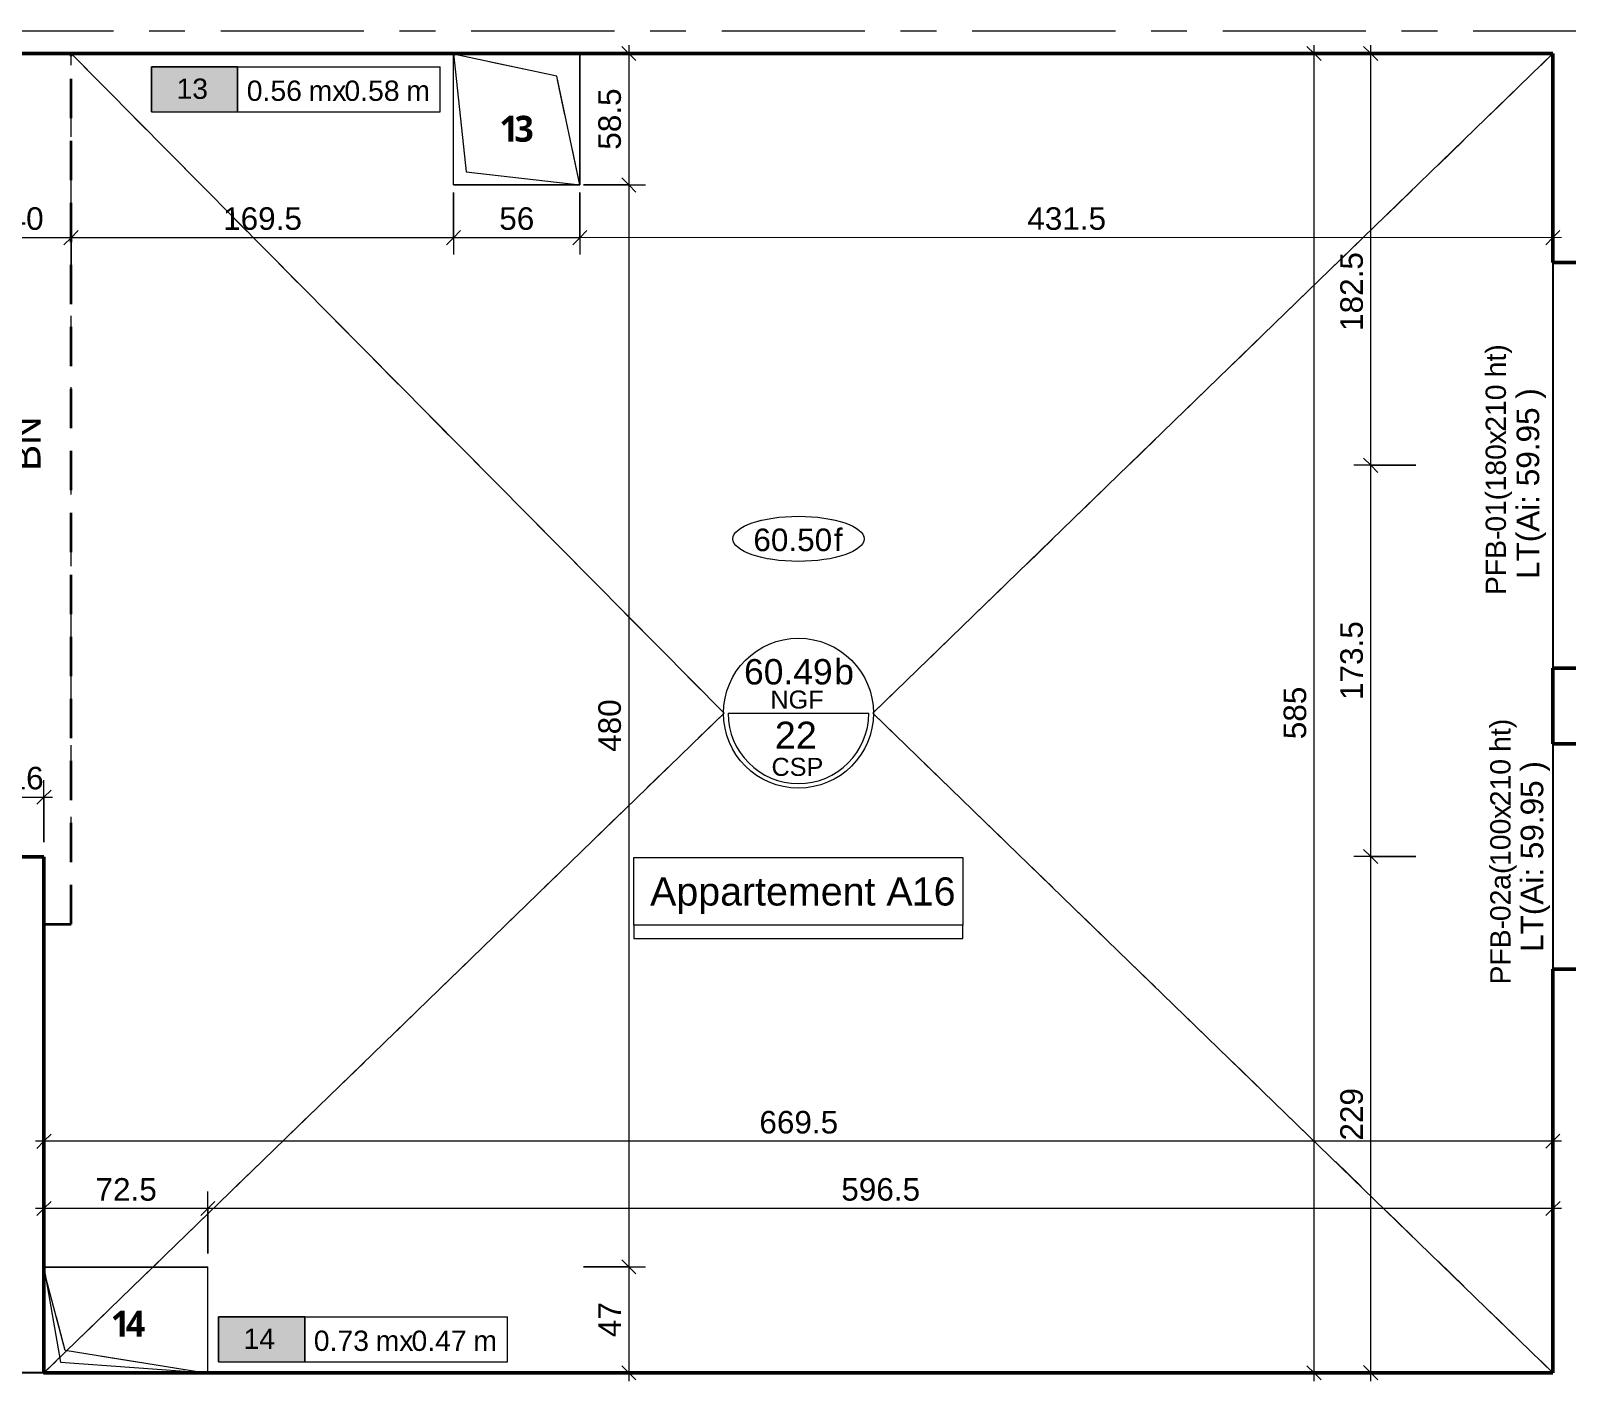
# Model space of a CAD drawing. Header units: metres. Extents: x 399 to 3028, y -427 to 863.
# Drawn here: x 415.04 to 421.85, y -410.86 to -404.87 of the extents above; entities that cross this region are included whole.
import ezdxf

# ---------------------------------------------------------------- set-up
doc = ezdxf.new("R2010")
doc.units = ezdxf.units.M
for name, pattern in [('Caché', [0.265, 0.175, -0.09]), ('Ligne de quadrillage', [1.11125, 0.635, -0.15875, 0.15875, -0.15875]), ('Tiret', [0.3175, 0.15875, -0.15875])]:
    doc.linetypes.add(name, pattern=pattern)
for name, color, linetype, lineweight in [('02-Gaines numerotées_Stylo_No__83', 7, 'Continuous', 18), ('A-ANNO-DIMS', 211, 'Continuous', 9), ('A-ANNO-DIMS-50', 211, 'Continuous', 9), ('A-DETL', 90, 'Continuous', 18), ('A-DETL-GENF', 92, 'Continuous', 18), ('A-DOOR-IDEN', 31, 'Continuous', 18), ('A-FLOR', 192, 'Continuous', 18), ('A-GENM', 13, 'Continuous', 18), ('A-GENM-IDEN', 13, 'Continuous', 18), ('A-WALL', 113, 'Continuous', 18), ('G-ANNO-DIMS', 111, 'Continuous', 9), ('G-ANNO-TEXT', 231, 'Continuous', 9), ('R_1 - Openings_dwg', 8, 'Continuous', 18), ('S-FLOR-SYMB', 171, 'Continuous', 9), ('S-GRID', 1, 'Continuous', 9)]:
    doc.layers.add(name, color=color, linetype=linetype, lineweight=lineweight)
doc.styles.add('Arial', font='arial.ttf', dxfattribs={"height": 0.1})
doc.styles.add('Arial_10', font='arial.ttf', dxfattribs={"height": 0.12})
doc.styles.add('Arial_11', font='arial.ttf', dxfattribs={"height": 0.125})
doc.styles.add('Arial_6', font='arial.ttf', dxfattribs={"height": 0.09})
doc.styles.add('Arial_8', font='arial.ttf', dxfattribs={"height": 0.0016})
doc.styles.add('Arial_9', font='arial.ttf', dxfattribs={"height": 0.1125})
doc.styles.add('Malgun Gothic Semilight_B', font='', dxfattribs={"height": 0.115})
doc.styles.get('Malgun Gothic Semilight_B').set_extended_font_data('Malgun Gothic Semilight', bold=True)
doc.dimstyles.new('AES-_COTATION_1_50', dxfattribs={"dimscale": 0.3048, "dimtxt": 0.102026, "dimasz": 0.205052, "dimexe": 0.246063, "dimexo": 0.0625, "dimgap": 0.016404, "dimtad": 1, "dimdec": 1, "dimlfac": 100, "dimrnd": 0.5, "dimdsep": 46, "dimtxsty": 'Arial', "dimblk1": 'OBLIQUE', "dimblk2": 'OBLIQUE', "dimsah": 1, "dimcen": 0.09, "dimdle": 0.123031, "dimazin": 0, "dimtfac": 1, "dimtdec": 4, "dimtix": 1, "dimtmove": 0, "dimatfit": 3, "dimfxl": 0.656168, "dimfxlon": 1, "dimtvp": 1, "dimtolj": 1, "dimtzin": 0, "dimarcsym": 2})
doc.dimstyles.new('AES-_COTATION_1_50_1', dxfattribs={"dimscale": 0.3048, "dimtxt": 0.102026, "dimasz": 0.205052, "dimexe": 0.246063, "dimexo": 0.0625, "dimgap": 0.016404, "dimtad": 1, "dimdec": 1, "dimlfac": 100, "dimrnd": 0.5, "dimdsep": 46, "dimtxsty": 'Arial', "dimblk1": 'OBLIQUE', "dimblk2": 'OBLIQUE', "dimsah": 1, "dimcen": 0.09, "dimdle": 0.123031, "dimazin": 0, "dimtfac": 1, "dimtdec": 4, "dimtix": 1, "dimtmove": 2, "dimatfit": 3, "dimfxl": 0.656168, "dimfxlon": 1, "dimtvp": 1, "dimtolj": 1, "dimtzin": 0, "dimarcsym": 2})
doc.dimstyles.new('AES-_COTATION_1_50_2', dxfattribs={"dimscale": 0.3048, "dimtxt": 0.102026, "dimasz": 0.205052, "dimexe": 0.246063, "dimexo": 0.0625, "dimgap": 0.016404, "dimtad": 1, "dimdec": 1, "dimlfac": 100, "dimrnd": 0.5, "dimdsep": 46, "dimtxsty": 'Arial', "dimblk1": 'OBLIQUE', "dimblk2": 'OBLIQUE', "dimsah": 1, "dimcen": 0.09, "dimdle": 0.123031, "dimazin": 0, "dimtfac": 1, "dimtdec": 4, "dimtix": 1, "dimtmove": 0, "dimatfit": 3, "dimfxl": 0.656168, "dimfxlon": 1, "dimtvp": 1, "dimtolj": 1, "dimtzin": 0, "dimarcsym": 2})
doc.dimstyles.new('AES-_COTATION_1_50_3', dxfattribs={"dimscale": 0.3048, "dimtxt": 0.102026, "dimasz": 0.205052, "dimexe": 0.246063, "dimexo": 0.0625, "dimgap": 0.016404, "dimtad": 1, "dimdec": 1, "dimlfac": 100, "dimrnd": 0.5, "dimdsep": 46, "dimtxsty": 'Arial', "dimblk1": 'OBLIQUE', "dimblk2": 'OBLIQUE', "dimsah": 1, "dimcen": 0.09, "dimdle": 0.123031, "dimazin": 0, "dimtfac": 1, "dimtdec": 4, "dimtix": 1, "dimtmove": 0, "dimatfit": 3, "dimfxl": 0.656168, "dimfxlon": 1, "dimtvp": 1, "dimtolj": 1, "dimtzin": 0, "dimarcsym": 2})

# ---------------------------------------------------------------- blocks, each defined once
blk = doc.blocks.new('VAU_Réservation_Rectangulaire1 - VAU_Réservation_Rectangulaire-1301268-AES_EXE_BET_TZ_R_1_COF_0100-Plan coffrage PH R_1 Diffusion')
at = {"layer": 'A-DETL-GENF'}
for p, q in [((-0.2804, 0.2913), (-0.2804, -0.2913)), ((-0.2804, 0.2913), (0.2804, 0.2913)), ((0.2804, 0.2913), (-0.2804, 0.2913)), ((-0.2804, 0.2913), (-0.2804, -0.2913)), ((-0.2243, 0.233), (0.2804, 0.2913)), ((0.2804, 0.2913), (0.2804, -0.2913)), ((-0.2804, -0.2913), (-0.2243, 0.233)), ((-0.2804, -0.2913), (0.2804, -0.2913))]:
    blk.add_line(p, q, dxfattribs=at)
blk = doc.blocks.new('VAU_Réservation_Rectangulaire1 - VAU_Réservation_Rectangulaire-1301269-AES_EXE_BET_TZ_R_1_COF_0100-Plan coffrage PH R_1 Diffusion')
at = {"layer": 'A-DETL-GENF'}
for p, q in [((-0.3636, 0.2352), (-0.3636, -0.2352)), ((-0.3636, 0.2352), (0.3636, 0.2352)), ((0.3636, 0.2352), (-0.3636, 0.2352)), ((-0.3636, 0.2352), (-0.3636, -0.2352)), ((-0.2909, 0.1882), (0.3633, 0.2352)), ((0.3636, 0.2352), (0.3636, -0.2352)), ((-0.3636, -0.2352), (-0.2909, 0.1882)), ((-0.3636, -0.2352), (0.3636, -0.2352))]:
    blk.add_line(p, q, dxfattribs=at)
blk = doc.blocks.new('R_1 - Openings_dwg-817627-AES_EXE_BET_TZ_R_1_COF_0100-Plan coffrage PH R_1 Diffusion')
at = {"layer": '02-Gaines numerotées_Stylo_No__83', "flags": 128}
for points in [[(707.8039, -279.7707), (707.9221, -280.3385), (707.3739, -280.4526), (707.2556, -279.8849)], [(707.9221, -280.3385), (707.7238, -279.8866), (707.2557, -279.8849), (707.8039, -279.7707)], [(706.5712, -285.5248), (706.667, -285.9849), (707.3817, -285.8361), (707.2859, -285.3759)], [(707.3817, -285.8361), (706.7413, -285.8653), (706.5711, -285.5248), (706.667, -285.985)]]:
    blk.add_lwpolyline(points, close=True, dxfattribs=at)
at = {"layer": 'A-DETL', "linetype": 'Tiret', "flags": 128}
for points in [[(707.8039, -279.7707), (707.9221, -280.3385), (707.3739, -280.4526), (707.2556, -279.8849)], [(707.9221, -280.3385), (707.7238, -279.8866), (707.2557, -279.8849), (707.8039, -279.7707)], [(706.5712, -285.5248), (706.667, -285.9849), (707.3817, -285.8361), (707.2859, -285.3759)], [(707.3817, -285.8361), (706.7413, -285.8653), (706.5711, -285.5248), (706.667, -285.985)]]:
    blk.add_lwpolyline(points, close=True, dxfattribs=at)
at = {"layer": '02-Gaines numerotées_Stylo_No__83', "char_height": 0.115, "attachment_point": 1, "rotation": 11.76477, "line_spacing_factor": 1.113779, "style": 'Malgun Gothic Semilight_B'}
for s, insert, width in [('\\fMalgun Gothic Semilight|b1|i0|c178|p34|;3', (707.5761, -280.0971), 0.104512), ('\\fMalgun Gothic Semilight|b1|i0|c178|p34|;1', (707.5104, -280.1108), 0.073773), ('\\fMalgun Gothic Semilight|b1|i0|c178|p34|;1', (706.9029, -285.6507), 0.073773), ('\\fMalgun Gothic Semilight|b1|i0|c178|p34|;4', (706.9686, -285.637), 0.109122)]:
    blk.add_mtext(s, dxfattribs=dict(at, insert=insert, width=width))
at = {"layer": 'A-DETL', "color": 7, "linetype": 'Tiret', "char_height": 0.115, "attachment_point": 1, "rotation": 11.76477, "line_spacing_factor": 1.113779, "style": 'Malgun Gothic Semilight_B'}
for s, insert, width in [('\\fMalgun Gothic Semilight|b1|i0|c178|p34|;3', (707.5761, -280.0971), 0.104512), ('\\fMalgun Gothic Semilight|b1|i0|c178|p34|;1', (707.5104, -280.1108), 0.073773), ('\\fMalgun Gothic Semilight|b1|i0|c178|p34|;1', (706.9029, -285.6507), 0.073773), ('\\fMalgun Gothic Semilight|b1|i0|c178|p34|;4', (706.9686, -285.637), 0.109122)]:
    blk.add_mtext(s, dxfattribs=dict(at, insert=insert, width=width))
blk = doc.blocks.new('AES-Etiquette Dalle CSP brut vide - Dalle bidirectionnelle-1777975-AES_EXE_BET_TZ_R_1_COF_0100-Plan coffrage PH R_1 Diffusion')
at = {"layer": 'S-FLOR-SYMB'}
blk.add_line((-0.00624, 0), (0.00624, 0), dxfattribs=at)
blk.add_circle((0, 0), 0.00665, dxfattribs=at)
blk.add_arc((0, 0), 0.00624, 180, 360, dxfattribs=at)
at = {"layer": 'S-FLOR-SYMB', "char_height": 0.0016, "attachment_point": 1, "style": 'Arial_8'}
for s, insert, width in [('NGF', (-0.00249, 0.00201), 0.0058523), ('CSP', (-0.00239, -0.00396), 0.005692)]:
    blk.add_mtext(s, dxfattribs=dict(at, insert=insert, width=width))
blk = doc.blocks.new('DIMBLOCK58-AES_EXE_BET_TZ_R_1_COF_0100-Plan coffrage PH R_1 Diffusion')
at = {"layer": 'A-ANNO-DIMS-50', "transparency": 16777216}
for p, q in [((420.9823, -408.5294), (420.9511, -408.4981)), ((421.1823, -408.5294), (420.9073, -408.5294)), ((420.9824, -410.8565), (420.9823, -408.5294)), ((420.9823, -408.5294), (421.0136, -408.5606)), ((420.9823, -408.5294), (421.1823, -408.5294)), ((420.7824, -410.819), (421.0574, -410.819)), ((420.9824, -410.819), (420.7824, -410.819)), ((420.9824, -410.819), (420.9511, -410.7878)), ((420.9824, -410.819), (421.0136, -410.8503))]:
    blk.add_line(p, q, dxfattribs=at)
at = {"layer": 'A-ANNO-DIMS-50', "color": 0, "transparency": 16777216, "insert": (420.8475, -409.7896), "char_height": 0.1, "width": 0.276883, "attachment_point": 1, "rotation": 90, "line_spacing_factor": 0.941778, "style": 'Arial'}
blk.add_mtext('229', dxfattribs=at)
blk = doc.blocks.new('_Oblique')
at = {"color": 0, "linetype": 'ByBlock', "lineweight": -2}
blk.add_line((-0.5, -0.5), (0.5, 0.5), dxfattribs=at)
blk = doc.blocks.new('DIMBLOCK59-AES_EXE_BET_TZ_R_1_COF_0100-Plan coffrage PH R_1 Diffusion')
at = {"layer": 'A-ANNO-DIMS-50', "transparency": 16777216}
for p, q in [((421.1823, -406.7944), (420.9073, -406.7944)), ((420.9823, -406.7944), (420.9511, -406.7631)), ((420.9823, -408.5294), (420.9823, -406.7944)), ((420.9823, -406.7944), (421.0136, -406.8256)), ((420.9823, -406.7944), (421.1823, -406.7944)), ((420.9823, -408.5294), (420.9511, -408.4981)), ((421.1823, -408.5294), (420.9073, -408.5294)), ((420.9823, -408.5294), (421.0136, -408.5606)), ((420.9823, -408.5294), (421.1823, -408.5294))]:
    blk.add_line(p, q, dxfattribs=at)
at = {"layer": 'A-ANNO-DIMS-50', "color": 0, "transparency": 16777216, "insert": (420.8475, -407.8353), "char_height": 0.1, "width": 0.416266, "attachment_point": 1, "rotation": 90, "line_spacing_factor": 0.941778, "style": 'Arial'}
blk.add_mtext('173.5', dxfattribs=at)
blk = doc.blocks.new('DIMBLOCK60-AES_EXE_BET_TZ_R_1_COF_0100-Plan coffrage PH R_1 Diffusion')
at = {"layer": 'A-ANNO-DIMS-50', "transparency": 16777216}
for p, q in [((420.9823, -404.9683), (420.951, -404.9371)), ((420.9823, -406.7944), (420.9823, -404.9308)), ((420.7823, -404.9683), (421.0573, -404.9683)), ((420.9823, -404.9683), (420.7823, -404.9683)), ((420.9823, -404.9683), (421.0135, -404.9996)), ((421.1823, -406.7944), (420.9073, -406.7944)), ((420.9823, -406.7944), (420.9511, -406.7631)), ((420.9823, -406.7944), (421.0136, -406.8256)), ((420.9823, -406.7944), (421.1823, -406.7944))]:
    blk.add_line(p, q, dxfattribs=at)
at = {"layer": 'A-ANNO-DIMS-50', "color": 0, "transparency": 16777216, "insert": (420.8475, -406.1983), "char_height": 0.1, "width": 0.416266, "attachment_point": 1, "rotation": 90, "line_spacing_factor": 0.941778, "style": 'Arial'}
blk.add_mtext('182.5', dxfattribs=at)
blk = doc.blocks.new('DIMBLOCK69-AES_EXE_BET_TZ_R_1_COF_0100-Plan coffrage PH R_1 Diffusion')
at = {"layer": 'A-ANNO-DIMS-50', "transparency": 16777216}
for p, q in [((414.9367, -408.4665), (414.9367, -408.1915)), ((414.9367, -408.2665), (414.968, -408.2353)), ((415.0967, -408.4665), (415.0967, -408.1915)), ((415.0967, -408.2665), (415.128, -408.2353)), ((414.8992, -408.2665), (415.1342, -408.2665)), ((414.9367, -408.2665), (414.9055, -408.2978)), ((414.9367, -408.2665), (414.9367, -408.4665)), ((415.0967, -408.2665), (415.0655, -408.2978)), ((415.0967, -408.2665), (415.0967, -408.4665))]:
    blk.add_line(p, q, dxfattribs=at)
at = {"layer": 'A-ANNO-DIMS-50', "color": 0, "transparency": 16777216, "insert": (414.9398, -408.1317), "char_height": 0.1, "width": 0.184588, "attachment_point": 1, "rotation": 0, "line_spacing_factor": 0.941778, "style": 'Arial'}
blk.add_mtext('16', dxfattribs=at)
blk = doc.blocks.new('ETQ_SOL_Rectangulaire - RSV_Rect_HZ-1265007-AES_EXE_BET_TZ_R_1_COF_0100-Plan coffrage PH R_1 Diffusion')
at = {"layer": 'A-GENM-IDEN', "lineweight": 9}
blk.add_hatch(color=256, dxfattribs=at).paths.add_polyline_path([(0, -0.002), (-0.00765, -0.002), (-0.00765, 0.002), (0, 0.002)])
at = {"layer": 'A-GENM-IDEN'}
for p, q in [((-0.00765, -0.002), (-0.00765, 0.002)), ((-0.00765, 0.002), (0.01798, 0.002)), ((0, 0.002), (-0.00765, 0.002)), ((-0.00765, 0.002), (-0.00765, -0.002)), ((0, 0.002), (0, -0.002)), ((0, -0.002), (0, 0.002)), ((0.01798, -0.002), (0.01798, 0.002)), ((-0.00765, -0.002), (0.01798, -0.002)), ((-0.00765, -0.002), (0, -0.002))]:
    blk.add_line(p, q, dxfattribs=at)
blk = doc.blocks.new('DIMBLOCK613-AES_EXE_BET_TZ_R_1_COF_0100-Plan coffrage PH R_1 Diffusion')
at = {"layer": 'A-ANNO-DIMS-50', "transparency": 16777216}
for p, q in [((420.7309, -404.9683), (420.6997, -404.9371)), ((420.7309, -410.8571), (420.7309, -404.9308)), ((420.5309, -404.9683), (420.8059, -404.9683)), ((420.7309, -404.9683), (420.5309, -404.9683)), ((420.7309, -404.9683), (420.7622, -404.9996)), ((420.5309, -410.8196), (420.8059, -410.8196)), ((420.7309, -410.8196), (420.5309, -410.8196)), ((420.7309, -410.8196), (420.6997, -410.7883)), ((420.7309, -410.8196), (420.7622, -410.8508))]:
    blk.add_line(p, q, dxfattribs=at)
at = {"layer": 'A-ANNO-DIMS-50', "color": 0, "transparency": 16777216, "insert": (420.5961, -408.0093), "char_height": 0.1, "width": 0.276883, "attachment_point": 1, "rotation": 90, "line_spacing_factor": 0.941778, "style": 'Arial'}
blk.add_mtext('585', dxfattribs=at)
blk = doc.blocks.new('DIMBLOCK752-AES_EXE_BET_TZ_R_1_COF_0100-Plan coffrage PH R_1 Diffusion')
at = {"layer": 'A-ANNO-DIMS-50', "transparency": 16777216}
for p, q in [((417.6908, -404.9684), (417.6595, -404.9371)), ((417.6908, -404.9309), (417.6908, -405.551)), ((417.8908, -404.9684), (417.6158, -404.9684)), ((417.6908, -404.9684), (417.722, -404.9996)), ((417.6908, -404.9684), (417.8908, -404.9684)), ((417.4908, -405.551), (417.7658, -405.551)), ((417.6908, -405.551), (417.4908, -405.551)), ((417.6908, -405.551), (417.6595, -405.5197)), ((417.6908, -405.551), (417.722, -405.5822))]:
    blk.add_line(p, q, dxfattribs=at)
at = {"layer": 'A-ANNO-DIMS-50', "color": 0, "transparency": 16777216, "insert": (417.556, -405.3946), "char_height": 0.1, "width": 0.323972, "attachment_point": 1, "rotation": 90, "line_spacing_factor": 0.941778, "style": 'Arial'}
blk.add_mtext('58.5', dxfattribs=at)
blk = doc.blocks.new('DIMBLOCK753-AES_EXE_BET_TZ_R_1_COF_0100-Plan coffrage PH R_1 Diffusion')
at = {"layer": 'A-ANNO-DIMS-50', "transparency": 16777216}
for p, q in [((417.4908, -405.551), (417.7658, -405.551)), ((417.6908, -405.551), (417.4908, -405.551)), ((417.6908, -405.551), (417.6595, -405.5197)), ((417.6908, -405.551), (417.6909, -410.3491)), ((417.6908, -405.551), (417.722, -405.5822)), ((417.4909, -410.3491), (417.7659, -410.3491)), ((417.6909, -410.3491), (417.4909, -410.3491)), ((417.6909, -410.3491), (417.6596, -410.3179)), ((417.6909, -410.3491), (417.7221, -410.3804))]:
    blk.add_line(p, q, dxfattribs=at)
at = {"layer": 'A-ANNO-DIMS-50', "color": 0, "transparency": 16777216, "insert": (417.556, -408.0654), "char_height": 0.1, "width": 0.276883, "attachment_point": 1, "rotation": 90, "line_spacing_factor": 0.941778, "style": 'Arial'}
blk.add_mtext('480', dxfattribs=at)
blk = doc.blocks.new('DIMBLOCK754-AES_EXE_BET_TZ_R_1_COF_0100-Plan coffrage PH R_1 Diffusion')
at = {"layer": 'A-ANNO-DIMS-50', "transparency": 16777216}
for p, q in [((417.4909, -410.3491), (417.7659, -410.3491)), ((417.6909, -410.3491), (417.4909, -410.3491)), ((417.6909, -410.3491), (417.6596, -410.3179)), ((417.6909, -410.3491), (417.6909, -410.8571)), ((417.6909, -410.3491), (417.7221, -410.3804)), ((417.8909, -410.8196), (417.6159, -410.8196)), ((417.6909, -410.8196), (417.6596, -410.7883)), ((417.6909, -410.8196), (417.7221, -410.8508)), ((417.6909, -410.8196), (417.8909, -410.8196))]:
    blk.add_line(p, q, dxfattribs=at)
at = {"layer": 'A-ANNO-DIMS-50', "color": 0, "transparency": 16777216, "insert": (417.5561, -410.6613), "char_height": 0.1, "width": 0.184588, "attachment_point": 1, "rotation": 90, "line_spacing_factor": 0.941778, "style": 'Arial'}
blk.add_mtext('47', dxfattribs=at)
blk = doc.blocks.new('DIMBLOCK759-AES_EXE_BET_TZ_R_1_COF_0100-Plan coffrage PH R_1 Diffusion')
at = {"layer": 'A-ANNO-DIMS-50', "transparency": 16777216}
for p, q in [((417.4738, -405.5848), (417.4738, -405.8598)), ((417.4738, -405.7848), (417.4738, -405.5848)), ((421.7908, -405.9847), (421.7908, -405.7097)), ((417.4738, -405.7848), (417.5051, -405.7535)), ((421.7908, -405.7847), (421.8221, -405.7535)), ((417.4738, -405.7848), (417.4426, -405.816)), ((421.8283, -405.7847), (417.4738, -405.7848)), ((421.7908, -405.7847), (421.7596, -405.816)), ((421.7908, -405.7847), (421.7908, -405.9847))]:
    blk.add_line(p, q, dxfattribs=at)
at = {"layer": 'A-ANNO-DIMS-50', "color": 0, "transparency": 16777216, "insert": (419.4589, -405.6499), "char_height": 0.1, "width": 0.416266, "attachment_point": 1, "rotation": 0.00085, "line_spacing_factor": 0.941778, "style": 'Arial'}
blk.add_mtext('431.5', dxfattribs=at)
blk = doc.blocks.new('DIMBLOCK760-AES_EXE_BET_TZ_R_1_COF_0100-Plan coffrage PH R_1 Diffusion')
at = {"layer": 'A-ANNO-DIMS-50', "transparency": 16777216}
for p, q in [((416.9131, -405.5848), (416.9131, -405.8598)), ((416.9131, -405.7848), (416.9131, -405.5848)), ((417.4738, -405.5848), (417.4738, -405.8598)), ((417.4738, -405.7848), (417.4738, -405.5848)), ((416.9131, -405.7848), (416.9444, -405.7536)), ((417.4738, -405.7848), (417.5051, -405.7535)), ((416.9131, -405.7848), (416.8819, -405.8161)), ((417.4738, -405.7848), (416.9131, -405.7848)), ((417.4738, -405.7848), (417.4426, -405.816))]:
    blk.add_line(p, q, dxfattribs=at)
at = {"layer": 'A-ANNO-DIMS-50', "color": 0, "transparency": 16777216, "insert": (417.1165, -405.65), "char_height": 0.1, "width": 0.184588, "attachment_point": 1, "rotation": 0.00085, "line_spacing_factor": 0.941778, "style": 'Arial'}
blk.add_mtext('56', dxfattribs=at)
blk = doc.blocks.new('DIMBLOCK761-AES_EXE_BET_TZ_R_1_COF_0100-Plan coffrage PH R_1 Diffusion')
at = {"layer": 'A-ANNO-DIMS-50', "transparency": 16777216}
for p, q in [((416.9131, -405.5848), (416.9131, -405.8598)), ((416.9131, -405.7848), (416.9131, -405.5848)), ((415.2167, -405.9848), (415.2167, -405.7098)), ((415.2167, -405.7848), (415.248, -405.7536)), ((416.9131, -405.7848), (416.9444, -405.7536)), ((415.2167, -405.7848), (415.1855, -405.8161)), ((416.9131, -405.7848), (415.2167, -405.7848)), ((415.2167, -405.7848), (415.2167, -405.9848)), ((416.9131, -405.7848), (416.8819, -405.8161))]:
    blk.add_line(p, q, dxfattribs=at)
at = {"layer": 'A-ANNO-DIMS-50', "color": 0, "transparency": 16777216, "insert": (415.8915, -405.65), "char_height": 0.1, "width": 0.416266, "attachment_point": 1, "rotation": 0.00085, "line_spacing_factor": 0.941778, "style": 'Arial'}
blk.add_mtext('169.5', dxfattribs=at)
blk = doc.blocks.new('DIMBLOCK762-AES_EXE_BET_TZ_R_1_COF_0100-Plan coffrage PH R_1 Diffusion')
at = {"layer": 'A-ANNO-DIMS-50', "transparency": 16777216}
for p, q in [((414.8167, -405.9848), (414.8167, -405.7098)), ((415.2167, -405.9848), (415.2167, -405.7098)), ((414.8167, -405.7848), (414.848, -405.7536)), ((415.2167, -405.7848), (415.248, -405.7536)), ((415.2167, -405.7848), (414.7792, -405.7848)), ((414.8167, -405.7848), (414.7855, -405.8161)), ((414.8167, -405.7848), (414.8167, -405.9848)), ((415.2167, -405.7848), (415.1855, -405.8161)), ((415.2167, -405.7848), (415.2167, -405.9848))]:
    blk.add_line(p, q, dxfattribs=at)
at = {"layer": 'A-ANNO-DIMS-50', "color": 0, "transparency": 16777216, "insert": (414.9398, -405.65), "char_height": 0.1, "width": 0.184588, "attachment_point": 1, "rotation": 0.00085, "line_spacing_factor": 0.941778, "style": 'Arial'}
blk.add_mtext('40', dxfattribs=at)
blk = doc.blocks.new('DIMBLOCK766-AES_EXE_BET_TZ_R_1_COF_0100-Plan coffrage PH R_1 Diffusion')
at = {"layer": 'A-ANNO-DIMS-50', "transparency": 16777216}
for p, q in [((415.8239, -410.2908), (415.8239, -410.0158)), ((415.8239, -410.0908), (415.8551, -410.0596)), ((421.7909, -410.2907), (421.7909, -410.0157)), ((421.7909, -410.0907), (421.8222, -410.0595)), ((415.8239, -410.0908), (415.7926, -410.1221)), ((421.8284, -410.0907), (415.8239, -410.0908)), ((415.8239, -410.0908), (415.8239, -410.2908)), ((421.7909, -410.0907), (421.7597, -410.122)), ((421.7909, -410.0907), (421.7909, -410.2907))]:
    blk.add_line(p, q, dxfattribs=at)
at = {"layer": 'A-ANNO-DIMS-50', "color": 0, "transparency": 16777216, "insert": (418.6339, -409.9559), "char_height": 0.1, "width": 0.416266, "attachment_point": 1, "rotation": 0.00085, "line_spacing_factor": 0.941778, "style": 'Arial'}
blk.add_mtext('596.5', dxfattribs=at)
blk = doc.blocks.new('DIMBLOCK767-AES_EXE_BET_TZ_R_1_COF_0100-Plan coffrage PH R_1 Diffusion')
at = {"layer": 'A-ANNO-DIMS-50', "transparency": 16777216}
for p, q in [((415.0967, -410.2908), (415.0967, -410.0158)), ((415.0967, -410.0908), (415.128, -410.0596)), ((415.8239, -410.2908), (415.8239, -410.0158)), ((415.8239, -410.0908), (415.8551, -410.0596)), ((415.8239, -410.0908), (415.0592, -410.0908)), ((415.0967, -410.0908), (415.0655, -410.1221)), ((415.0967, -410.0908), (415.0967, -410.2908)), ((415.8239, -410.0908), (415.7926, -410.1221)), ((415.8239, -410.0908), (415.8239, -410.2908))]:
    blk.add_line(p, q, dxfattribs=at)
at = {"layer": 'A-ANNO-DIMS-50', "color": 0, "transparency": 16777216, "insert": (415.3253, -409.956), "char_height": 0.1, "width": 0.323972, "attachment_point": 1, "rotation": 0.00085, "line_spacing_factor": 0.941778, "style": 'Arial'}
blk.add_mtext('72.5', dxfattribs=at)
blk = doc.blocks.new('DIMBLOCK768-AES_EXE_BET_TZ_R_1_COF_0100-Plan coffrage PH R_1 Diffusion')
at = {"layer": 'A-ANNO-DIMS-50', "transparency": 16777216}
for p, q in [((415.0967, -409.9928), (415.0967, -409.7178)), ((421.7909, -409.9927), (421.7909, -409.7177)), ((421.8284, -409.7927), (415.0592, -409.7928)), ((415.0967, -409.7928), (415.0655, -409.824)), ((415.0967, -409.7928), (415.128, -409.7615)), ((415.0967, -409.7928), (415.0967, -409.9928)), ((421.7909, -409.7927), (421.7596, -409.8239)), ((421.7909, -409.7927), (421.8221, -409.7614)), ((421.7909, -409.7927), (421.7909, -409.9927))]:
    blk.add_line(p, q, dxfattribs=at)
at = {"layer": 'A-ANNO-DIMS-50', "color": 0, "transparency": 16777216, "insert": (418.2704, -409.6579), "char_height": 0.1, "width": 0.416266, "attachment_point": 1, "rotation": 0.00085, "line_spacing_factor": 0.941778, "style": 'Arial'}
blk.add_mtext('669.5', dxfattribs=at)

msp = doc.modelspace()

# ---------------------------------------------------------------- linework, layer by layer
at = {"layer": 'A-DETL', "linetype": 'Caché', "lineweight": 35}
for p, q in [((415.2168, -408.8296), (415.2167, -404.9677)), ((415.0968, -408.8296), (415.2168, -408.8296))]:
    msp.add_line(p, q, dxfattribs=at)
at = {"layer": 'A-DETL', "color": 51}
for p, q in [((415.2167, -404.9677), (418.1135, -407.8939)), ((418.774, -407.8939), (421.7908, -404.9683)), ((418.1135, -407.8939), (415.0967, -410.8196)), ((418.774, -407.8939), (421.7909, -410.819))]:
    msp.add_line(p, q, dxfattribs=at)
at = {"layer": 'A-DETL', "linetype": 'Tiret'}
for p, q in [((415.2168, -408.8296), (415.2167, -404.9677)), ((415.2167, -404.9677), (418.1135, -407.8939)), ((418.774, -407.8939), (421.7908, -404.9683)), ((418.1135, -407.8939), (415.0967, -410.8196)), ((418.774, -407.8939), (421.7909, -410.819)), ((415.0968, -408.8296), (415.2168, -408.8296))]:
    msp.add_line(p, q, dxfattribs=at)
at = {"layer": 'A-DETL'}
for p, q in [((417.7137, -408.5337), (419.1737, -408.5337)), ((417.7137, -408.8337), (417.7137, -408.5337)), ((419.1737, -408.5337), (419.1737, -408.8337)), ((419.1737, -408.8337), (417.7137, -408.8337)), ((417.7137, -408.8337), (417.7137, -408.8937)), ((419.1737, -408.8337), (417.7137, -408.8337)), ((419.1737, -408.8937), (419.1737, -408.8337)), ((417.7137, -408.8937), (419.1737, -408.8937))]:
    msp.add_line(p, q, dxfattribs=at)
at = {"layer": 'A-DETL', "color": 51}
msp.add_ellipse((418.4437, -407.1206), major_axis=(-0.2909, 0), ratio=0.343791, dxfattribs=at)
at = {"layer": 'A-DETL', "linetype": 'Tiret'}
msp.add_ellipse((418.4437, -407.1206), major_axis=(-0.2909, 0), ratio=0.343791, dxfattribs=at)
at = {"layer": 'A-DETL-GENF', "linetype": 'Tiret'}
for p, q in [((419.1737, -408.8337), (417.7137, -408.8337)), ((417.7137, -408.8337), (417.7137, -408.8937)), ((419.1737, -408.8937), (419.1737, -408.8337)), ((417.7137, -408.8937), (419.1737, -408.8937))]:
    msp.add_line(p, q, dxfattribs=at)
at = {"layer": 'A-FLOR', "color": 31, "lineweight": 25}
for p, q in [((410.6708, -404.9685), (421.7908, -404.9683)), ((421.7908, -404.9683), (421.7909, -410.819)), ((415.0967, -410.8191), (414.9367, -410.8191)), ((421.7909, -410.819), (415.0967, -410.8191))]:
    msp.add_line(p, q, dxfattribs=at)
at = {"layer": 'A-WALL', "color": 2, "lineweight": 50}
for p, q in [((421.7908, -404.9683), (410.6708, -404.9685)), ((421.7908, -405.8944), (421.7908, -404.9683)), ((421.9708, -405.8944), (421.7908, -405.8944)), ((421.7909, -408.0294), (421.7909, -407.6944)), ((421.7909, -407.6944), (421.9709, -407.6944)), ((421.9709, -408.0294), (421.7909, -408.0294)), ((414.9367, -408.5304), (415.0967, -408.5304)), ((415.0967, -408.5304), (415.0967, -410.8196)), ((421.7909, -410.8196), (421.7909, -409.0294)), ((421.7909, -409.0294), (421.9709, -409.0294)), ((415.0967, -410.8196), (421.7909, -410.8196))]:
    msp.add_line(p, q, dxfattribs=at)
at = {"layer": 'A-WALL', "color": 3, "lineweight": 25}
for p, q in [((421.7908, -405.8944), (421.7909, -407.6944)), ((421.7909, -408.0294), (421.7909, -409.0294))]:
    msp.add_line(p, q, dxfattribs=at)
at = {"layer": 'S-GRID', "linetype": 'Ligne de quadrillage'}
msp.add_line((402.5458, -404.8673), (426.9217, -404.8669), dxfattribs=at)

# ---------------------------------------------------------------- block references
at = {"layer": 'A-GENM', "extrusion": (0, 0, -1)}
for name, p, rotation in [('VAU_Réservation_Rectangulaire1 - VAU_Réservation_Rectangulaire-1301268-AES_EXE_BET_TZ_R_1_COF_0100-Plan coffrage PH R_1 Diffusion', (-417.1935, -405.2597), 179.9989841395877), ('VAU_Réservation_Rectangulaire1 - VAU_Réservation_Rectangulaire-1301269-AES_EXE_BET_TZ_R_1_COF_0100-Plan coffrage PH R_1 Diffusion', (-415.4603, -410.5844), 180)]:
    msp.add_blockref(name, p, dxfattribs=dict(at, rotation=rotation))
at = {"layer": 'A-GENM-IDEN', "xscale": 49.99999999999996, "yscale": 49.99999999999996, "zscale": 49.99999999999996}
for p in [(415.9558, -405.1268), (416.2533, -410.6713)]:
    msp.add_blockref('ETQ_SOL_Rectangulaire - RSV_Rect_HZ-1265007-AES_EXE_BET_TZ_R_1_COF_0100-Plan coffrage PH R_1 Diffusion', p, dxfattribs=at)
at = {"layer": 'R_1 - Openings_dwg', "color": 92, "linetype": 'Tiret', "rotation": 348.2360846844102}
msp.add_blockref('R_1 - Openings_dwg-817627-AES_EXE_BET_TZ_R_1_COF_0100-Plan coffrage PH R_1 Diffusion', (-218.4239, 13.2301), dxfattribs=at)
at = {"layer": 'S-FLOR-SYMB', "xscale": 49.99999999999996, "yscale": 49.99999999999996, "zscale": 49.99999999999996}
msp.add_blockref('AES-Etiquette Dalle CSP brut vide - Dalle bidirectionnelle-1777975-AES_EXE_BET_TZ_R_1_COF_0100-Plan coffrage PH R_1 Diffusion', (418.4437, -407.8939), dxfattribs=at)

# ---------------------------------------------------------------- texts
at = {"layer": 'A-DOOR-IDEN', "lineweight": 9, "char_height": 0.09, "attachment_point": 1, "rotation": 90, "style": 'Arial_6'}
for s, insert, width in [('ht)', (421.4923, -406.4042), 0.172363), ('210 ', (421.4923, -406.6457), 0.292616), ('\\fArial|b0|i0|c178|p34|;x', (421.4923, -406.7019), 0.068143), ('180', (421.4923, -406.9102), 0.252532), ('\\fArial|b0|i0|c178|p34|;(', (421.4923, -406.9499), 0.048101), ('01', (421.4923, -407.0888), 0.168354), ('PFB-', (421.4923, -407.37), 0.340717), ('ht)', (421.5127, -408.0653), 0.172363), ('210 ', (421.5127, -408.3067), 0.292616), ('\\fArial|b0|i0|c178|p34|;x', (421.5127, -408.363), 0.068143), ('100', (421.5127, -408.5713), 0.252532), ('a(', (421.5127, -408.6772), 0.12827), ('02', (421.5127, -408.8161), 0.168354), ('PFB-', (421.5127, -409.0972), 0.340717)]:
    msp.add_mtext(s, dxfattribs=dict(at, insert=insert, width=width))
at = {"layer": 'A-GENM-IDEN', "lineweight": 9, "char_height": 0.09, "attachment_point": 1, "style": 'Arial_6'}
for s, insert, width in [('13', (415.6846, -405.0789), 0.168354), ('0.56 ', (415.9964, -405.088), 0.3327), ('0.58 ', (416.4296, -405.088), 0.3327), ('mx', (416.2709, -405.088), 0.192405), ('\\fArial|b0|i0|c178|p34|;m', (416.7041, -405.088), 0.124262), ('14', (415.982, -410.6234), 0.168354), ('0.73 ', (416.2938, -410.6324), 0.3327), ('mx', (416.5683, -410.6324), 0.192405), ('0.47 ', (416.7271, -410.6324), 0.3327), ('\\fArial|b0|i0|c178|p34|;m', (417.0016, -410.6324), 0.124262)]:
    msp.add_mtext(s, dxfattribs=dict(at, insert=insert, width=width))
at = {"layer": 'G-ANNO-DIMS', "char_height": 0.1, "width": 1.011239, "attachment_point": 1, "rotation": 90, "line_spacing_factor": 0.941778, "style": 'Arial'}
for insert in [(421.6299, -407.2986), (421.6479, -408.9527)]:
    msp.add_mtext('LT(Ai: 59.95 )', dxfattribs=dict(at, insert=insert))
at = {"layer": 'G-ANNO-TEXT', "color": 7, "insert": (414.9564, -406.8199), "char_height": 0.125, "width": 0.292616, "attachment_point": 1, "rotation": 90, "style": 'Arial_11'}
msp.add_mtext('BN', dxfattribs=at)
at = {"layer": 'G-ANNO-TEXT', "color": 41, "char_height": 0.1, "attachment_point": 1, "style": 'Arial'}
for s, insert, width in [('60.50', (418.2438, -407.0751), 0.432911), ('\\fArial|b0|i0|c178|p34|;f', (418.601, -407.0751), 0.05211)]:
    msp.add_mtext(s, dxfattribs=dict(at, insert=insert, width=width))
at = {"layer": 'G-ANNO-TEXT', "color": 7, "char_height": 0.125, "attachment_point": 1, "style": 'Arial_11'}
for s, insert, width in [('Appartement A', (417.7857, -408.6221), 1.406962), ('16', (418.9465, -408.6221), 0.232489)]:
    msp.add_mtext(s, dxfattribs=dict(at, insert=insert, width=width))
at = {"layer": 'S-FLOR-SYMB', "attachment_point": 1}
for s, insert, char_height, width, style in [('60.49', (418.2023, -407.6538), 0.1125, 0.485021, 'Arial_9'), ('\\fArial|b0|i0|c178|p34|;b', (418.6025, -407.6538), 0.1125, 0.108228, 'Arial_9'), ('22', (418.3389, -407.9315), 0.12, 0.224472, 'Arial_10')]:
    msp.add_mtext(s, dxfattribs=dict(at, insert=insert, char_height=char_height, width=width, style=style))

# ---------------------------------------------------------------- dimensions: what is measured, and where the dimension line sits
at = {"layer": 'A-ANNO-DIMS'}
for base, p1, p2, angle, dimstyle, override, picture, middle in [((417.6908, -405.551), (417.8908, -404.9684), (417.4908, -405.551), 270.00102, 'AES-_COTATION_1_50_3', {"dimpost": '<>', "dimfxl": 0.706685}, 'DIMBLOCK752-AES_EXE_BET_TZ_R_1_COF_0100-Plan coffrage PH R_1 Diffusion', (417.7468, -405.2597)), ((420.7309, -404.9683), (420.5309, -410.8196), (420.5309, -404.9683), 90, 'AES-_COTATION_1_50_2', {"dimpost": '<>', "dimfxl": 5.851244}, 'DIMBLOCK613-AES_EXE_BET_TZ_R_1_COF_0100-Plan coffrage PH R_1 Diffusion', (420.6749, -407.8939)), ((417.6909, -410.3491), (417.4908, -405.551), (417.4909, -410.3491), 270.00102, 'AES-_COTATION_1_50_3', {"dimpost": '<>', "dimfxl": 4.798171}, 'DIMBLOCK753-AES_EXE_BET_TZ_R_1_COF_0100-Plan coffrage PH R_1 Diffusion', (417.7469, -407.95)), ((415.2167, -405.7848), (416.9131, -405.5848), (415.2167, -405.9848), 0.00085, 'AES-_COTATION_1_50_3', {"dimpost": '<>', "dimfxl": 1.74289}, 'DIMBLOCK761-AES_EXE_BET_TZ_R_1_COF_0100-Plan coffrage PH R_1 Diffusion', (416.0649, -405.7288)), ((416.9131, -405.7848), (417.4738, -405.5848), (416.9131, -405.5848), 0.00085, 'AES-_COTATION_1_50_3', {"dimpost": '<>', "dimfxl": 0.560709}, 'DIMBLOCK760-AES_EXE_BET_TZ_R_1_COF_0100-Plan coffrage PH R_1 Diffusion', (417.1935, -405.7287)), ((417.4738, -405.7848), (421.7908, -405.9847), (417.4738, -405.5848), 0.00085, 'AES-_COTATION_1_50_3', {"dimpost": '<>', "dimfxl": 4.335512}, 'DIMBLOCK759-AES_EXE_BET_TZ_R_1_COF_0100-Plan coffrage PH R_1 Diffusion', (419.6323, -405.7287)), ((414.8167, -405.7848), (415.2167, -405.9848), (414.8167, -405.9848), 0.00085, 'AES-_COTATION_1_50_3', {"dimpost": '<>', "dimfxl": 0.4}, 'DIMBLOCK762-AES_EXE_BET_TZ_R_1_COF_0100-Plan coffrage PH R_1 Diffusion', (415.0167, -405.7288)), ((420.9823, -406.7944), (421.1823, -408.5294), (421.1823, -406.7944), 270.00085, 'AES-_COTATION_1_50', {"dimpost": '<>', "dimfxl": 1.734998}, 'DIMBLOCK59-AES_EXE_BET_TZ_R_1_COF_0100-Plan coffrage PH R_1 Diffusion', (421.0384, -407.6619)), ((415.0967, -408.2665), (414.9367, -408.4665), (415.0967, -408.4665), 0, 'AES-_COTATION_1_50', {"dimpost": '<>', "dimfxl": 0.16}, 'DIMBLOCK69-AES_EXE_BET_TZ_R_1_COF_0100-Plan coffrage PH R_1 Diffusion', (415.0167, -408.2104)), ((420.9823, -408.5294), (420.7824, -410.819), (421.1823, -408.5294), 270.00085, 'AES-_COTATION_1_50', {"dimpost": '<>', "dimfxl": 2.324306}, 'DIMBLOCK58-AES_EXE_BET_TZ_R_1_COF_0100-Plan coffrage PH R_1 Diffusion', (421.0384, -409.6742)), ((415.0967, -409.7928), (421.7909, -409.9927), (415.0967, -409.9928), 0.00085, 'AES-_COTATION_1_50_3', {"dimpost": '<>', "dimfxl": 6.69419}, 'DIMBLOCK768-AES_EXE_BET_TZ_R_1_COF_0100-Plan coffrage PH R_1 Diffusion', (418.4438, -409.7367)), ((415.0967, -410.0908), (415.8239, -410.2908), (415.0967, -410.2908), 0.00085, 'AES-_COTATION_1_50_3', {"dimpost": '<>', "dimfxl": 0.727148}, 'DIMBLOCK767-AES_EXE_BET_TZ_R_1_COF_0100-Plan coffrage PH R_1 Diffusion', (415.4603, -410.0348)), ((415.8239, -410.0908), (421.7909, -410.2907), (415.8239, -410.2908), 0.00085, 'AES-_COTATION_1_50_3', {"dimpost": '<>', "dimfxl": 5.967046}, 'DIMBLOCK766-AES_EXE_BET_TZ_R_1_COF_0100-Plan coffrage PH R_1 Diffusion', (418.8074, -410.0347)), ((417.69088, -410.81956), (417.49087, -410.34913), (417.89088, -410.81955), 270.00102, 'AES-_COTATION_1_50_3', {"dimpost": '<>', "dimfxl": 0.617503}, 'DIMBLOCK754-AES_EXE_BET_TZ_R_1_COF_0100-Plan coffrage PH R_1 Diffusion', (417.74588, -410.58434))]:
    dim = msp.add_linear_dim(base=base, p1=p1, p2=p2, angle=angle, dimstyle=dimstyle, override=override, dxfattribs=at)
    dim.commit()
    dim.dimension.update_dxf_attribs({"geometry": picture, "text_midpoint": middle})
dim = msp.add_linear_dim(base=(420.9823, -404.9683), p1=(421.1823, -406.7944), p2=(420.7823, -404.9683), angle=270.00085, dimstyle='AES-_COTATION_1_50_1', override={"dimpost": '<>', "dimfxl": 1.869382}, dxfattribs=at)
dim.commit()
dim.dimension.update_dxf_attribs({"geometry": 'DIMBLOCK60-AES_EXE_BET_TZ_R_1_COF_0100-Plan coffrage PH R_1 Diffusion', "text_midpoint": (420.9142, -405.9902), "dimtype": 160, "text_rotation": 90})

doc.saveas('drawing.dxf')
